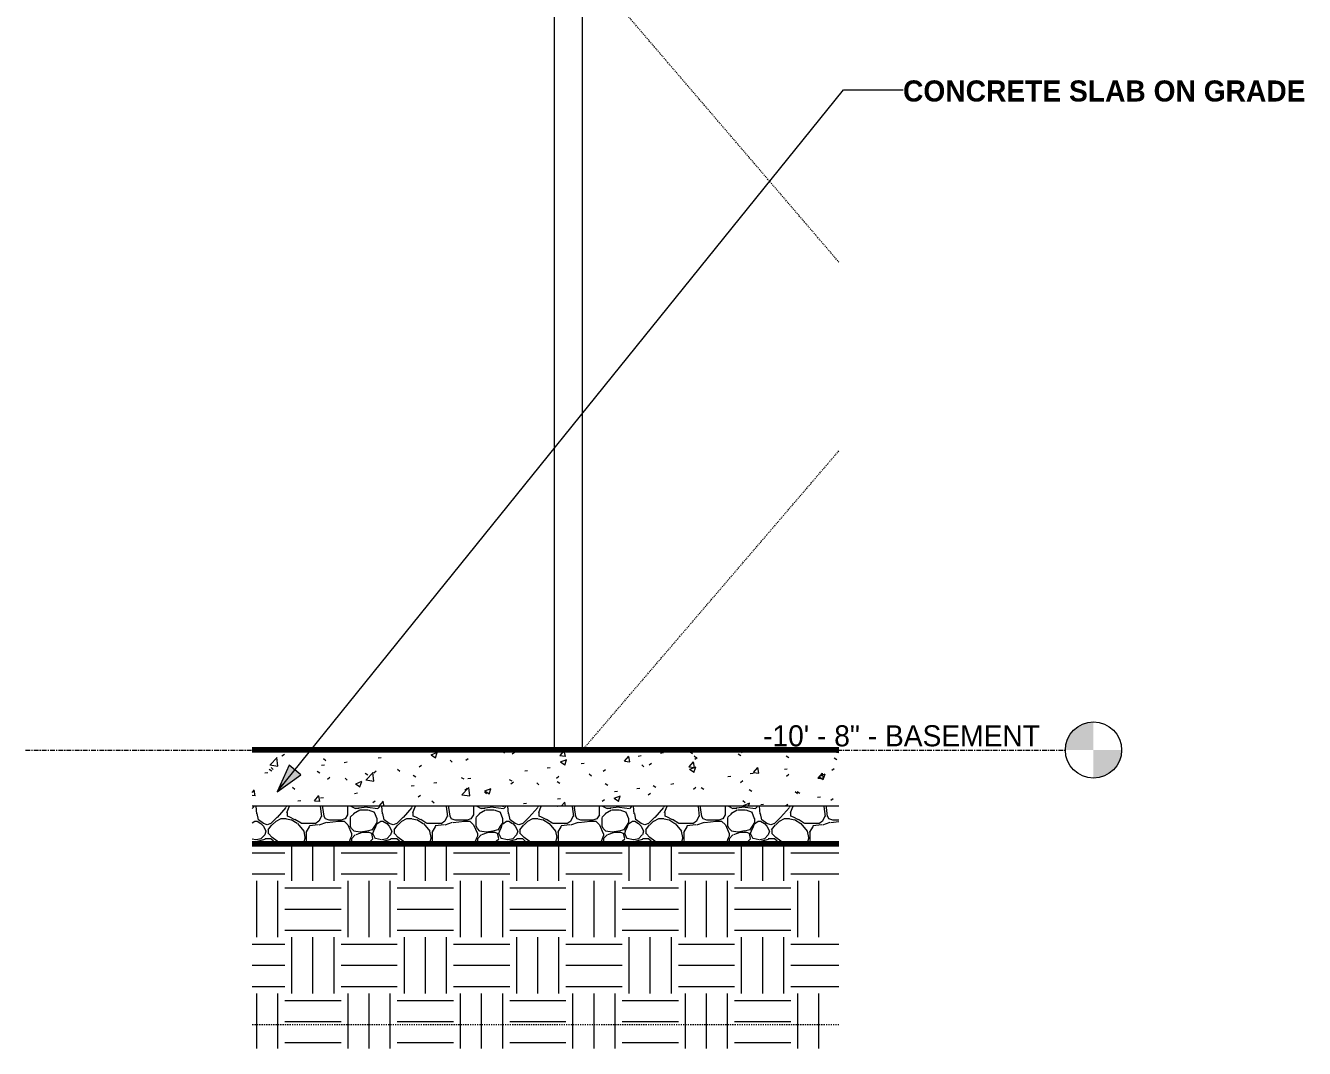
# Model space of a CAD drawing. Header units: inches. Extents: x -3449 to -2631, y -208 to 451.
# Drawn here: x -3293.9 to -3157.4, y -159.8 to -50.7 of the extents above; entities that cross this region are included whole.
import ezdxf

# ---------------------------------------------------------------- set-up
doc = ezdxf.new("R2010")
doc.units = ezdxf.units.IN
doc.header["$MEASUREMENT"] = 0
for name, pattern in [('Aligning Line 1_8_', [0.25, 0.125, -0.125]), ('Dash 1_16_', [0.125, 0.0625, -0.0625]), ('Grid Line 1_2_', [0.875, 0.5, -0.125, 0.125, -0.125])]:
    doc.linetypes.add(name, pattern=pattern)
for name, color, linetype, lineweight in [('0-2', 135, 'Continuous', 9), ('0-3', 250, 'Continuous', 5), ('A-DOOR-1', 7, 'Dash 1_16_', 9), ('A-DOOR-FRAM-1', 7, 'Continuous', 9), ('A-FLOR-4', 192, 'Continuous', 70), ('A-FLOR-LEVL', 51, 'Continuous', 9), ('A-FLOR-LEVL-1', 51, 'Grid Line 1_2_', 9), ('A-FLOR-MCUT', 51, 'Continuous', 18), ('A-FLOR-PATT-1', 8, 'Continuous', 9), ('A-GENM-1', 135, 'Continuous', 9), ('A-WALL-PATT-1', 135, 'Continuous', 9), ('C-TOPO', 7, 'Continuous', 9), ('C-TOPO-1', 7, 'Continuous', 70), ('C-TOPO-2', 135, 'Continuous', 9), ('G-ANNO-SYMB', 111, 'Aligning Line 1_8_', 9), ('G-ANNO-TEXT', 231, 'Continuous', 9)]:
    doc.layers.add(name, color=color, linetype=linetype, lineweight=lineweight)
doc.styles.add('Century Gothic', font='ufonts.com_century-gothic.ttf', dxfattribs={"height": 2.25})
doc.styles.add('Century Gothic_B', font='GOTHICB.TTF', dxfattribs={"height": 2.25})

# ---------------------------------------------------------------- blocks, each defined once
blk = doc.blocks.new('CTR  - Topography_rvt-2-Section 15 - Callout 2')
at = {"layer": 'C-TOPO'}
h = blk.add_hatch(dxfattribs=at)
h.set_pattern_fill('FP_22', color=256, style=0, pattern_type=2)
h.set_pattern_definition([(0, (3261.815, 68.768), (6, 6), [6, -6]), (0, (3261.815, 71.018), (6, 6), [6, -6]), (0, (3261.815, 73.268), (6, 6), [6, -6]), (90, (3262.565, 74.018), (-6, 6), [6, -6]), (90, (3264.815, 74.018), (-6, 6), [6, -6]), (90, (3267.065, 74.018), (-6, 6), [6, -6])])
h.paths.add_polyline_path([(3436.4, -159.85), (3436.4, -138.01), (3373.76, -138.01), (3373.76, -159.85)], flags=0)
at = {"layer": 'C-TOPO-1'}
blk.add_line((3436.4, -138.01), (3373.76, -138.01), dxfattribs=at)
at = {"layer": 'C-TOPO-2'}
blk.add_line((3373.76, -138.01), (3436.4, -138.01), dxfattribs=at)
blk = doc.blocks.new('Parking_Stall_Multiple - STANDARD-1981804-Section 15 - Callout 2')
at = {"layer": 'A-GENM-1'}
blk.add_line((3373.76, -127.75), (3436.4, -127.75), dxfattribs=at)
blk = doc.blocks.new('generic INT BASEMENT STR_ DOOR - generic INT BASEMENT STR_ DOOR-2045543-Section 15 - Callout 2')
at = {"layer": 'A-DOOR-1'}
for p, q in [((3436.4, -75.94), (3409.02, -44)), ((3409.24, -127.75), (3436.4, -96.06))]:
    blk.add_line(p, q, dxfattribs=at)
at = {"layer": 'A-DOOR-FRAM-1'}
for p, q in [((3436.4, -41), (3406.02, -41)), ((3406.02, -41), (3406.02, -127.75)), ((3409.02, -127.75), (3409.02, -44)), ((3409.02, -44), (3436.4, -44))]:
    blk.add_line(p, q, dxfattribs=at)
blk = doc.blocks.new('CTR - 1st Phase - Common Walls_rvt-2-Section 15 - Callout 2')
at = {"layer": 'A-WALL-PATT-1'}
h = blk.add_hatch(dxfattribs=at)
h.set_pattern_fill('FP_23', color=256, style=0, pattern_type=2)
h.set_pattern_definition([(90, (3819.324, -128), (-36.188, 2e-15), [])])
h.paths.add_polyline_path([(3406.02, -127.75), (3406.02, -41), (3436.4, -41), (3436.4, -32), (3373.76, -32), (3373.76, -127.75)], flags=0)
at = {"layer": '0-2'}
for name in ['generic INT BASEMENT STR_ DOOR - generic INT BASEMENT STR_ DOOR-2045543-Section 15 - Callout 2', 'Parking_Stall_Multiple - STANDARD-1981804-Section 15 - Callout 2']:
    blk.add_blockref(name, (0, 0), dxfattribs=at)
blk = doc.blocks.new('Level - Level Head - Circle-50818-Section 15 - Callout 2')
at = {"layer": 'A-FLOR-LEVL'}
h = blk.add_hatch(color=256, dxfattribs=at)
edge = h.paths.add_edge_path(flags=0)
edge.add_line((3463.57, 0), (3460.57, 0))
edge.add_arc((3463.57, 0), 3, 90, 180, ccw=False)
edge.add_line((3463.57, 3), (3463.57, 0))
h = blk.add_hatch(color=256, dxfattribs=at)
edge = h.paths.add_edge_path(flags=0)
edge.add_line((3463.57, -3), (3463.57, 0))
edge.add_line((3463.57, 0), (3466.57, 0))
edge.add_arc((3463.57, 0), 3, 270, 360, ccw=False)
blk.add_circle((3463.57, 0), 3, dxfattribs=at)

msp = doc.modelspace()

# ---------------------------------------------------------------- hatches: boundary and pattern name
at = {"layer": 'A-FLOR-PATT-1'}
h = msp.add_hatch(dxfattribs=at)
h.set_pattern_fill('FP_27', color=256, style=0, pattern_type=2)
h.set_pattern_definition([(50, (-3381.621, 68.768), (6.886, -0.6021), [0.72, -7.92]), (355, (-3381.621, 68.768), (-1.33176, 7.22055), [0.576, -6.336]), (100.451, (-3381.047, 68.718), (5.55363, 6.61819), [0.612, -6.731]), (46.184, (-3381.621, 70.688), (10.24564, -1.58893), [1.08, -11.88]), (96.636, (-3380.767, 70.555), (8.97244, 9.3515), [0.918, -10.096]), (351.184, (-3381.621, 70.688), (8.9732, 9.35123), [0.864, -9.504]), (21, (-3380.661, 70.208), (5.73073, -3.865), [0.72, -7.92]), (326, (-3380.661, 70.208), (2.33581, 6.96088), [0.576, -6.336]), (71.451, (-3380.184, 69.886), (8.06588, 3.09595), [0.612, -6.731]), (37.5, (-3381.621, 68.768), (0.116866, 3.195478), [0.317, -5.942, 0.317, -6.115, -6.36]), (37.5, (-3381.621, 68.768), (0.116866, 3.195478), [-12.691, 0.317, -6.043]), (7.5, (-3381.621, 68.768), (2.52543, 3.786025), [0.317, -3.35, 0.317, -5.798, -2.424]), (7.5, (-3381.621, 68.768), (2.52543, 3.786025), [-9.782, 0.317, -2.107]), (327.5, (-3383.762, 68.768), (5.124369, -0.216176), [0.317, -2.083, 0.317, -7.171, -9.936]), (327.5, (-3383.762, 68.768), (5.124369, -0.216176), [-9.888, 0.317, -9.619]), (317.5, (-3384.722, 68.768), (5.598326, 0.96141), [0.317, -2.803, 0.317, -4.656, -7.056]), (317.5, (-3384.722, 68.768), (5.598326, 0.96141), [-8.093, 0.317, -6.739])])
h.paths.add_polyline_path([(-3207.04, -134), (-3207.04, -128), (-3269.67, -128), (-3269.67, -134)], flags=0)
h = msp.add_hatch(dxfattribs=at)
h.set_pattern_fill('FP_28', color=256, style=0, pattern_type=2)
h.set_pattern_definition([(212.005, (-3382.4271, 70.783), (-40.310627, -26.873009), [1.268, -125.493]), (213.69, (-3381.621, 71.321), (-13.43624, -13.436764), [0.969, -47.478]), (198.435, (-3381.218, 71.455), (-26.873024, -13.43654), [0.425, -42.065]), (180, (-3380.681, 71.455), (-2e-15, -13.437), [0.537, -12.899]), (161.565, (-3380.278, 71.321), (-13.43652, 1e-05), [0.425, -42.065]), (333.435, (-3380.143, 80.995), (13.43653, 1e-05), [0.601, -29.444]), (296.565, (-3380.278, 81.264), (13.43652, -13.43654), [0.3, -29.745]), (270, (-3380.278, 81.936), (13.437, 8e-16), [0.672, -12.765]), (186.34, (-3380.1431, 73.202), (-107.492657, -13.436396), [1.217, -120.457]), (296.565, (-3377.187, 81.533), (13.43652, -13.43654), [0.3, -29.745]), (303.69, (-3377.456, 81.936), (13.436764, -13.43624), [0.484, -47.962]), (229.399, (-3375.3061, 76.024), (-67.18284, -80.6196216), [1.239, -122.641]), (243.435, (-3374.903, 76.83), (1e-05, -13.43653), [0.901, -29.144]), (213.69, (-3370.2, 75.352), (-13.43624, -13.436764), [0.484, -47.962]), (33.69, (-3374.231, 71.59), (13.43624, 13.436764), [0.484, -47.962]), (0, (-3374.5, 71.59), (0, 13.437), [0.269, -13.168]), (333.435, (-3374.769, 71.724), (13.43653, 1e-05), [0.3, -29.745]), (284.036, (-3374.903, 72.261), (13.436545, -40.30972), [0.554, -54.847]), (270, (-3374.903, 72.53), (13.437, 8e-16), [0.269, -13.168]), (243.435, (-3374.903, 72.799), (1e-05, -13.43653), [0.3, -29.745]), (135, (-3374.903, 72.933), (-13.43644, 9e-16), [0.19, -18.812]), (90, (-3374.903, 72.799), (-13.437, 8e-16), [0.134, -13.302]), (18.435, (-3370.066, 78.98), (26.873024, 13.43654), [0.85, -41.641]), (6.34, (-3369.2601, 79.248), (107.492657, 13.436396), [1.217, -120.457]), (180, (-3369.797, 76.024), (-2e-15, -13.437), [0.806, -12.63]), (197.354, (-3367.6471, 76.696), (-40.3099621, -13.4370921), [2.252, -222.987]), (198.435, (-3367.244, 76.83), (-26.873024, -13.43654), [0.425, -42.065]), (213.69, (-3366.841, 77.099), (-13.43624, -13.436764), [0.484, -47.962]), (251.565, (-3366.707, 77.502), (-1e-05, -13.43652), [0.425, -42.065]), (243.435, (-3366.572, 77.77), (1e-05, -13.43653), [0.3, -29.745]), (270, (-3366.572, 78.039), (13.437, 8e-16), [0.269, -13.168]), (293.199, (-3366.9751, 78.98), (13.436385, -26.872947), [1.023, -101.307]), (315, (-3367.378, 79.383), (13.43644, 0), [0.57, -18.432]), (0, (-3368.05, 79.383), (0, 13.437), [0.672, -12.765]), (341.565, (-3371.006, 76.158), (13.43652, -1e-05), [0.425, -42.065]), (303.69, (-3371.275, 76.561), (13.436764, -13.43624), [0.484, -47.962]), (279.462, (-3371.409, 77.367), (13.43628, -67.183201), [0.817, -80.915]), (270, (-3371.409, 78.174), (13.437, 8e-16), [0.806, -12.63]), (239.036, (-3371.006, 78.845), (-13.4372, -26.873257), [0.783, -77.565]), (188.13, (-3370.0661, 78.98), (-80.620097, -13.436299), [0.95, -94.061]), (116.565, (-3380.009, 78.577), (-13.43652, 13.43654), [0.3, -29.745]), (135, (-3379.74, 78.308), (-13.43644, 9e-16), [0.38, -18.622]), (168.69, (-3379.068, 78.174), (-13.436897, 0.000212), [0.685, -67.829]), (191.31, (-3378.396, 78.308), (-53.746592, -13.436568), [0.685, -67.829]), (194.036, (-3377.859, 78.442), (-40.30972, -13.436545), [0.554, -54.847]), (236.31, (-3377.59, 78.845), (-13.436194, -26.8733), [0.484, -47.962]), (236.31, (-3377.322, 79.248), (-13.436194, -26.8733), [0.484, -47.962]), (270, (-3377.322, 79.652), (13.437, 8e-16), [0.403, -13.034]), (291.801, (-3377.59, 80.323), (13.436166, -26.872997), [0.724, -71.635]), (116.565, (-3377.456, 77.502), (-13.43652, 13.43654), [0.601, -29.444]), (168.69, (-3376.784, 77.367), (-13.436897, 0.000212), [0.685, -67.829]), (194.036, (-3376.247, 77.502), (-40.30972, -13.436545), [0.554, -54.847]), (225, (-3375.844, 77.905), (9e-16, -13.43644), [0.57, -18.432]), (251.565, (-3375.709, 78.308), (-1e-05, -13.43652), [0.425, -42.065]), (296.565, (-3375.978, 78.845), (13.43652, -13.43654), [0.601, -29.444]), (315, (-3376.247, 79.114), (13.43644, 0), [0.38, -18.622]), (326.31, (-3376.65, 79.383), (26.8733, -13.436194), [0.484, -47.962]), (0, (-3376.918, 79.383), (0, 13.437), [0.269, -13.168]), (33.69, (-3377.322, 79.114), (13.43624, 13.436764), [0.484, -47.962]), (71.565, (-3377.456, 78.711), (1e-05, 13.43652), [0.425, -42.065]), (63.435, (-3377.59, 78.442), (-1e-05, 13.43653), [0.3, -29.745]), (71.565, (-3377.725, 78.039), (1e-05, 13.43652), [0.425, -42.065]), (104.036, (-3377.725, 77.502), (-13.436545, 40.30972), [0.554, -54.847]), (45, (-3377.993, 77.233), (0, 13.43644), [0.38, -18.622]), (18.435, (-3378.396, 77.099), (26.873024, 13.43654), [0.425, -42.065]), (0, (-3379.068, 77.099), (0, 13.437), [0.672, -12.765]), (14.036, (-3379.606, 76.964), (40.30972, 13.436545), [0.554, -54.847]), (341.565, (-3380.009, 77.099), (13.43652, -1e-05), [0.425, -42.065]), (270, (-3380.009, 77.502), (13.437, 8e-16), [0.403, -13.034]), (225, (-3379.606, 77.905), (9e-16, -13.43644), [0.57, -18.432]), (198.435, (-3378.8, 78.174), (-26.873024, -13.43654), [0.85, -41.641]), (180, (-3378.128, 78.174), (-2e-15, -13.437), [0.672, -12.765]), (153.435, (-3377.859, 78.039), (-13.43653, -1e-05), [0.3, -29.745]), (206.565, (-3372.753, 75.889), (-13.43654, -13.43652), [0.3, -29.745]), (146.31, (-3372.35, 75.621), (-26.8733, 13.436194), [0.484, -47.962]), (119.745, (-3371.8131, 74.68), (-40.31056, 67.183206), [1.083, -107.246]), (95.711, (-3371.6781, 73.336), (-13.4375424, 120.930058), [1.35, -133.686]), (90, (-3371.678, 73.202), (-13.437, 8e-16), [0.134, -13.302]), (63.435, (-3371.813, 72.933), (-1e-05, 13.43653), [0.3, -29.745]), (26.565, (-3372.081, 72.799), (13.43654, 13.43652), [0.3, -29.745]), (0, (-3372.484, 72.799), (0, 13.437), [0.403, -13.034]), (0, (-3372.619, 72.799), (0, 13.437), [0.134, -13.302]), (0, (-3372.887, 72.799), (0, 13.437), [0.269, -13.168]), (326.31, (-3373.291, 73.068), (26.8733, -13.436194), [0.484, -47.962]), (333.435, (-3373.559, 73.202), (13.43653, 1e-05), [0.3, -29.745]), (284.036, (-3373.694, 73.739), (13.436545, -40.30972), [0.554, -54.847]), (270, (-3373.694, 74.008), (13.437, 8e-16), [0.269, -13.168]), (270, (-3373.694, 74.411), (13.437, 8e-16), [0.403, -13.034]), (258.69, (-3373.559, 75.083), (-0.000212, -13.436897), [0.685, -67.829]), (231.34, (-3373.022, 75.755), (-40.31019, -53.745816), [0.86, -85.176]), (270, (-3370.2, 75.486), (13.437, 8e-16), [0.134, -13.302]), (270, (-3370.2, 75.621), (13.437, 8e-16), [0.134, -13.302]), (326.31, (-3370.603, 75.889), (26.8733, -13.436194), [0.484, -47.962]), (333.435, (-3371.409, 76.292), (13.43653, 1e-05), [0.901, -29.144]), (0, (-3372.081, 76.292), (0, 13.437), [0.672, -12.765]), (63.435, (-3372.216, 76.024), (-1e-05, 13.43653), [0.3, -29.745]), (90, (-3372.216, 75.486), (-13.437, 8e-16), [0.537, -12.899]), (135, (-3371.813, 75.083), (-13.43644, 9e-16), [0.57, -18.432]), (161.565, (-3371.409, 74.949), (-13.43652, 1e-05), [0.425, -42.065]), (180, (-3371.006, 74.949), (-2e-15, -13.437), [0.403, -13.034]), (198.435, (-3370.603, 75.083), (-26.873024, -13.43654), [0.425, -42.065]), (351.87, (-3375.8441, 82.339), (13.437009, -0.000259), [1.9, -93.111]), (14.036, (-3376.381, 82.205), (40.30972, 13.436545), [0.554, -54.847]), (53.13, (-3376.784, 81.667), (26.873672, 40.309752), [0.672, -66.511]), (95.194, (-3376.6501, 80.189), (-13.4351326, 134.3664647), [1.484, -146.928]), (101.31, (-3376.515, 79.517), (-13.436568, 53.746592), [0.685, -67.829]), (143.13, (-3375.978, 79.114), (-40.309752, 26.873672), [0.672, -66.511]), (161.565, (-3375.575, 78.98), (-13.43652, 1e-05), [0.425, -42.065]), (198.435, (-3375.172, 79.114), (-26.873024, -13.43654), [0.425, -42.065]), (225, (-3374.5, 79.786), (9e-16, -13.43644), [0.95, -18.052]), (228.814, (-3373.5591, 80.861), (-80.619807, -94.0561774), [1.428, -141.405]), (251.565, (-3373.425, 81.264), (-1e-05, -13.43652), [0.425, -42.065]), (270, (-3373.425, 81.398), (13.437, 8e-16), [0.134, -13.302]), (288.435, (-3373.559, 81.801), (13.43654, -26.873024), [0.425, -42.065]), (326.31, (-3373.962, 82.07), (26.8733, -13.436194), [0.484, -47.962]), (90, (-3380.143, 78.845), (-13.437, 8e-16), [0.941, -12.496]), (338.199, (-3378.262, 80.592), (40.309912, -13.43644), [0.724, -71.635]), (0, (-3379.068, 80.592), (0, 13.437), [0.806, -12.63]), (30.964, (-3379.74, 80.189), (40.310285, 26.873314), [0.783, -77.565]), (45, (-3380.143, 79.786), (0, 13.43644), [0.57, -18.432]), (90, (-3382.293, 74.546), (-13.437, 8e-16), [0.941, -12.496]), (116.565, (-3381.89, 73.739), (-13.43652, 13.43654), [0.901, -29.144]), (153.435, (-3381.084, 73.336), (-13.43653, -1e-05), [0.901, -29.144]), (180, (-3380.412, 73.336), (-2e-15, -13.437), [0.672, -12.765]), (218.66, (-3379.74, 73.874), (-13.436833, -13.436298), [0.86, -85.176]), (231.34, (-3379.203, 74.546), (-40.31019, -53.745816), [0.86, -85.176]), (213.69, (-3378.396, 75.083), (-13.43624, -13.436764), [0.969, -47.478]), (239.036, (-3377.993, 75.755), (-13.4372, -26.873257), [0.783, -77.565]), (270, (-3377.993, 76.024), (13.437, 8e-16), [0.269, -13.168]), (270, (-3377.993, 76.427), (13.437, 8e-16), [0.403, -13.034]), (315, (-3378.396, 76.83), (13.43644, 0), [0.57, -18.432]), (350.538, (-3379.203, 76.964), (13.436822, 7.6e-05), [0.817, -80.915]), (14.036, (-3380.278, 76.696), (40.30972, 13.436545), [1.108, -54.293]), (18.435, (-3381.487, 76.292), (26.873024, 13.43654), [1.275, -41.216]), (45, (-3381.89, 75.889), (0, 13.43644), [0.57, -18.432]), (45, (-3382.293, 75.486), (0, 13.43644), [0.57, -18.432]), (108.435, (-3379.337, 72.53), (-13.43654, 26.873024), [0.85, -41.641]), (126.87, (-3378.934, 71.993), (-13.436224, 13.436576), [0.672, -66.511]), (146.31, (-3378.531, 71.724), (-26.8733, 13.436194), [0.484, -47.962]), (161.565, (-3378.128, 71.59), (-13.43652, 1e-05), [0.425, -42.065]), (135, (-3377.725, 71.186), (-13.43644, 9e-16), [0.57, -18.432]), (161.565, (-3377.322, 71.052), (-13.43652, 1e-05), [0.425, -42.065]), (180, (-3376.918, 71.052), (-2e-15, -13.437), [0.403, -13.034]), (206.565, (-3376.65, 71.186), (-13.43654, -13.43652), [0.3, -29.745]), (206.565, (-3376.112, 71.455), (-13.43654, -13.43652), [0.601, -29.444]), (189.462, (-3375.306, 71.59), (-67.183201, -13.43628), [0.817, -80.915]), (243.435, (-3375.037, 72.127), (1e-05, -13.43653), [0.601, -29.444]), (270, (-3375.037, 72.261), (13.437, 8e-16), [0.134, -13.302]), (270, (-3375.037, 72.53), (13.437, 8e-16), [0.269, -13.168]), (326.31, (-3375.44, 73.336), (26.8733, -13.436194), [0.484, -47.962]), (327.995, (-3376.5151, 74.008), (67.182935, -40.309468), [1.268, -125.493]), (329.036, (-3377.187, 74.411), (26.873257, -13.4372), [0.783, -77.565]), (341.565, (-3377.993, 74.68), (13.43652, -1e-05), [0.85, -41.641]), (0, (-3378.531, 74.68), (0, 13.437), [0.537, -12.899]), (33.69, (-3378.934, 74.411), (13.43624, 13.436764), [0.484, -47.962]), (53.13, (-3379.337, 73.874), (26.873672, 40.309752), [0.672, -66.511]), (63.435, (-3379.606, 73.336), (-1e-05, 13.43653), [0.601, -29.444]), (225, (-3373.425, 72.261), (9e-16, -13.43644), [0.57, -18.432]), (236.31, (-3373.156, 72.665), (-13.436194, -26.8733), [0.484, -47.962]), (270, (-3373.156, 72.799), (13.437, 8e-16), [0.134, -13.302]), (315, (-3373.425, 73.068), (13.43644, 0), [0.38, -18.622]), (333.435, (-3373.962, 73.336), (13.43653, 1e-05), [0.601, -29.444]), (18.435, (-3374.769, 73.068), (26.873024, 13.43654), [0.85, -41.641]), (75.964, (-3374.903, 72.53), (-0.0003, 13.43623), [0.554, -54.847]), (71.565, (-3380.949, 69.977), (1e-05, 13.43652), [0.425, -42.065]), (135, (-3380.681, 69.708), (-13.43644, 9e-16), [0.38, -18.622]), (146.31, (-3380.278, 69.44), (-26.8733, 13.436194), [0.484, -47.962]), (153.435, (-3379.74, 69.171), (-13.43653, -1e-05), [0.601, -29.444]), (180, (-3379.606, 69.171), (-2e-15, -13.437), [0.134, -13.302]), (161.565, (-3379.203, 69.037), (-13.43652, 1e-05), [0.425, -42.065]), (180, (-3378.665, 69.037), (-2e-15, -13.437), [0.537, -12.899]), (198.435, (-3378.262, 69.171), (-26.873024, -13.43654), [0.425, -42.065]), (210.964, (-3377.59, 69.574), (-40.310285, -26.873314), [0.783, -77.565]), (206.565, (-3377.322, 69.708), (-13.43654, -13.43652), [0.3, -29.745]), (251.565, (-3377.187, 70.112), (-1e-05, -13.43652), [0.425, -42.065]), (303.69, (-3377.456, 70.515), (13.436764, -13.43624), [0.484, -47.962]), (306.87, (-3377.859, 71.052), (13.436224, -13.436576), [0.672, -66.511]), (323.13, (-3378.396, 71.455), (40.309752, -26.873672), [0.672, -66.511]), (345.964, (-3378.934, 71.59), (13.43623, 0.0003), [0.554, -54.847]), (18.435, (-3379.337, 71.455), (26.873024, 13.43654), [0.425, -42.065]), (30.964, (-3380.009, 71.052), (40.310285, 26.873314), [0.783, -77.565]), (39.806, (-3380.8151, 70.38), (13.436602, 13.436291), [1.049, -103.894]), (135, (-3376.784, 69.171), (-13.43644, 9e-16), [0.19, -18.812]), (153.435, (-3376.515, 69.037), (-13.43653, -1e-05), [0.3, -29.745]), (191.31, (-3375.844, 69.171), (-53.746592, -13.436568), [0.685, -67.829]), (165.964, (-3375.306, 69.037), (-13.43623, -0.0003), [0.554, -54.847]), (175.236, (-3373.6941, 68.902), (-13.4364265, -8.2e-05), [1.618, -160.181]), (206.565, (-3373.425, 69.037), (-13.43654, -13.43652), [0.3, -29.745]), (225, (-3373.156, 69.305), (9e-16, -13.43644), [0.38, -18.622]), (270, (-3373.156, 69.977), (13.437, 8e-16), [0.672, -12.765]), (270, (-3373.156, 70.38), (13.437, 8e-16), [0.403, -13.034]), (308.66, (-3373.694, 71.052), (13.436298, -13.436833), [0.86, -85.176]), (338.199, (-3374.365, 71.321), (40.309912, -13.43644), [0.724, -71.635]), (348.69, (-3375.037, 71.455), (13.436897, -0.000212), [0.685, -67.829]), (18.435, (-3376.247, 71.052), (26.873024, 13.43654), [1.275, -41.216]), (36.87, (-3376.784, 70.649), (13.436576, 13.436224), [0.672, -66.511]), (68.199, (-3377.053, 69.977), (13.43644, 40.309912), [0.724, -71.635]), (101.31, (-3376.918, 69.305), (-13.436568, 53.746592), [0.685, -67.829]), (348.69, (-3378.128, 82.07), (13.436897, -0.000212), [0.685, -67.829]), (354.806, (-3379.6061, 82.205), (13.4361385, -0.000352), [1.484, -146.928]), (0, (-3380.009, 82.205), (0, 13.437), [0.403, -13.034]), (45, (-3380.278, 81.936), (0, 13.43644), [0.38, -18.622]), (180, (-3379.203, 80.727), (-2e-15, -13.437), [0.403, -13.034]), (188.13, (-3378.2621, 80.861), (-80.620097, -13.436299), [0.95, -94.061]), (172.875, (-3377.1871, 80.727), (-13.436807, -0.000376), [1.083, -107.246]), (225, (-3377.053, 80.861), (9e-16, -13.43644), [0.19, -18.812]), (270, (-3377.053, 81.264), (13.437, 8e-16), [0.403, -13.034]), (161.565, (-3372.753, 81.667), (-13.43652, 1e-05), [0.425, -42.065]), (180, (-3372.216, 81.667), (-2e-15, -13.437), [0.537, -12.899]), (198.435, (-3371.813, 81.801), (-26.873024, -13.43654), [0.425, -42.065]), (170.538, (-3371.006, 81.667), (-13.436822, -7.6e-05), [0.817, -80.915]), (213.69, (-3370.603, 81.936), (-13.43624, -13.436764), [0.484, -47.962]), (270, (-3370.603, 82.07), (13.437, 8e-16), [0.134, -13.302]), (296.565, (-3370.738, 82.339), (13.43652, -13.43654), [0.3, -29.745]), (341.565, (-3371.544, 82.608), (13.43652, -1e-05), [0.85, -41.641]), (341.565, (-3372.35, 82.876), (13.43652, -1e-05), [0.85, -41.641]), (14.036, (-3372.887, 82.742), (40.30972, 13.436545), [0.554, -54.847]), (45, (-3373.291, 82.339), (0, 13.43644), [0.57, -18.432]), (104.036, (-3373.156, 81.801), (-13.436545, 40.30972), [0.554, -54.847]), (0, (-3383.637, 70.112), (0, 13.437), [0.134, -13.302]), (315, (-3383.905, 70.38), (13.43644, 0), [0.38, -18.622]), (274.764, (-3384.0401, 71.993), (13.437683, -147.8026), [1.618, -160.181]), (255.964, (-3383.905, 72.53), (0.0003, -13.43623), [0.554, -54.847]), (225, (-3383.637, 72.799), (9e-16, -13.43644), [0.38, -18.622]), (198.435, (-3382.427, 73.202), (-26.873024, -13.43654), [1.275, -41.216]), (180, (-3382.293, 73.202), (-2e-15, -13.437), [0.134, -13.302]), (171.87, (-3381.3531, 73.068), (-13.437009, 0.000259), [0.95, -94.061]), (146.31, (-3379.74, 72.933), (-26.8733, 13.436194), [0.484, -47.962]), (108.435, (-3379.471, 72.127), (-13.43654, 26.873024), [0.85, -41.641]), (90, (-3379.471, 71.993), (-13.437, 8e-16), [0.134, -13.302]), (71.565, (-3379.606, 71.59), (1e-05, 13.43652), [0.425, -42.065]), (26.565, (-3379.875, 71.455), (13.43654, 13.43652), [0.3, -29.745]), (18.435, (-3380.278, 71.321), (26.873024, 13.43654), [0.425, -42.065]), (126.87, (-3373.022, 70.38), (-13.436224, 13.436576), [0.672, -66.511]), (123.69, (-3372.753, 69.977), (-13.436764, 13.43624), [0.484, -47.962]), (149.036, (-3372.081, 69.574), (-26.873257, 13.4372), [0.783, -77.565]), (168.69, (-3371.409, 69.44), (-13.436897, 0.000212), [0.685, -67.829]), (213.69, (-3371.006, 69.708), (-13.43624, -13.436764), [0.484, -47.962]), (251.565, (-3370.872, 70.112), (-1e-05, -13.43652), [0.425, -42.065]), (270, (-3370.872, 70.246), (13.437, 8e-16), [0.134, -13.302]), (279.462, (-3371.006, 71.052), (13.43628, -67.183201), [0.817, -80.915]), (243.435, (-3370.872, 71.321), (1e-05, -13.43653), [0.3, -29.745]), (270, (-3370.872, 71.455), (13.437, 8e-16), [0.134, -13.302]), (296.565, (-3371.275, 72.261), (13.43652, -13.43654), [0.901, -29.144]), (329.036, (-3371.947, 72.665), (26.873257, -13.4372), [0.783, -77.565]), (8.13, (-3372.8871, 72.53), (80.620097, 13.436299), [0.95, -94.061]), (45, (-3373.425, 71.993), (0, 13.43644), [0.76, -18.242]), (45, (-3373.694, 71.724), (0, 13.43644), [0.38, -18.622]), (90, (-3373.694, 71.321), (-13.437, 8e-16), [0.403, -13.034]), (123.69, (-3373.425, 70.918), (-13.436764, 13.43624), [0.484, -47.962]), (101.31, (-3371.409, 73.336), (-13.436568, 53.746592), [0.685, -67.829]), (108.435, (-3371.275, 72.933), (-13.43654, 26.873024), [0.425, -42.065]), (135, (-3371.141, 72.799), (-13.43644, 9e-16), [0.19, -18.812]), (180, (-3370.738, 72.799), (-2e-15, -13.437), [0.403, -13.034]), (213.69, (-3370.334, 73.068), (-13.43624, -13.436764), [0.484, -47.962]), (187.125, (-3369.2601, 73.202), (-94.056659, -13.437028), [1.083, -107.246]), (236.31, (-3368.991, 73.605), (-13.436194, -26.8733), [0.484, -47.962]), (270, (-3368.991, 73.739), (13.437, 8e-16), [0.134, -13.302]), (288.435, (-3369.125, 74.143), (13.43654, -26.873024), [0.425, -42.065]), (285.945, (-3369.3941, 75.083), (13.436607, -40.309649), [0.978, -96.842]), (315, (-3369.663, 75.352), (13.43644, 0), [0.38, -18.622]), (18.435, (-3370.066, 75.217), (26.873024, 13.43654), [0.425, -42.065]), (29.745, (-3371.0061, 74.68), (67.183206, 40.31056), [1.083, -107.246]), (18.435, (-3371.409, 74.546), (26.873024, 13.43654), [0.425, -42.065]), (75.964, (-3371.544, 74.008), (-0.0003, 13.43623), [0.554, -54.847]), (180, (-3375.44, 77.502), (-2e-15, -13.437), [0.403, -13.034]), (180, (-3375.172, 77.502), (-2e-15, -13.437), [0.269, -13.168]), (135, (-3374.903, 77.233), (-13.43644, 9e-16), [0.38, -18.622]), (90, (-3374.903, 76.83), (-13.437, 8e-16), [0.403, -13.034]), (26.565, (-3376.918, 74.68), (13.43654, 13.43652), [0.901, -29.144]), (341.565, (-3377.322, 74.814), (13.43652, -1e-05), [0.425, -42.065]), (300.964, (-3377.725, 75.486), (26.873314, -40.310285), [0.783, -77.565]), (71.565, (-3375.172, 75.889), (1e-05, 13.43652), [0.425, -42.065]), (90, (-3375.172, 75.217), (-13.437, 8e-16), [0.672, -12.765]), (123.69, (-3374.903, 74.814), (-13.436764, 13.43624), [0.484, -47.962]), (153.435, (-3374.365, 74.546), (-13.43653, -1e-05), [0.601, -29.444]), (198.435, (-3373.962, 74.68), (-26.873024, -13.43654), [0.425, -42.065]), (243.435, (-3373.828, 74.949), (1e-05, -13.43653), [0.3, -29.745]), (255.964, (-3373.694, 75.486), (0.0003, -13.43623), [0.554, -54.847]), (251.565, (-3373.559, 75.889), (-1e-05, -13.43652), [0.425, -42.065]), (291.801, (-3373.828, 76.561), (13.436166, -26.872997), [0.724, -71.635]), (323.13, (-3374.365, 76.964), (40.309752, -26.873672), [0.672, -66.511]), (18.435, (-3374.769, 76.83), (26.873024, 13.43654), [0.425, -42.065]), (63.435, (-3375.037, 76.292), (-1e-05, 13.43653), [0.601, -29.444]), (135, (-3376.112, 73.874), (-13.43644, 9e-16), [0.57, -18.432]), (149.036, (-3375.44, 73.471), (-26.873257, 13.4372), [0.783, -77.565]), (146.31, (-3375.037, 73.202), (-26.8733, 13.436194), [0.484, -47.962]), (180, (-3374.769, 73.202), (-2e-15, -13.437), [0.269, -13.168]), (210.964, (-3374.097, 73.605), (-40.310285, -26.873314), [0.783, -77.565]), (243.435, (-3373.962, 73.874), (1e-05, -13.43653), [0.3, -29.745]), (303.69, (-3374.231, 74.277), (13.436764, -13.43624), [0.484, -47.962]), (321.34, (-3374.903, 74.814), (53.745816, -40.31019), [0.86, -85.176]), (345.964, (-3375.44, 74.949), (13.43623, 0.0003), [0.554, -54.847]), (11.31, (-3376.112, 74.814), (53.746592, 13.436568), [0.685, -67.829]), (26.565, (-3376.381, 74.68), (13.43654, 13.43652), [0.3, -29.745]), (71.565, (-3376.515, 74.277), (1e-05, 13.43652), [0.425, -42.065]), (15.945, (-3376.7841, 77.233), (40.309649, 13.436607), [0.978, -96.842]), (29.745, (-3377.7251, 76.696), (67.183206, 40.31056), [1.083, -107.246]), (63.435, (-3377.859, 76.427), (-1e-05, 13.43653), [0.3, -29.745]), (90, (-3377.859, 76.024), (-13.437, 8e-16), [0.403, -13.034]), (104.036, (-3377.725, 75.486), (-13.436545, 40.30972), [0.554, -54.847]), (120.964, (-3377.322, 74.814), (-26.873314, 40.310285), [0.783, -77.565]), (153.435, (-3369.797, 81.936), (-13.43653, -1e-05), [0.3, -29.745]), (180, (-3369.528, 81.936), (-2e-15, -13.437), [0.269, -13.168]), (209.745, (-3368.5881, 82.473), (-67.183206, -40.31056), [1.083, -107.246]), (225, (-3368.05, 83.011), (9e-16, -13.43644), [0.76, -18.242]), (239.036, (-3367.647, 83.683), (-13.4372, -26.873257), [0.783, -77.565]), (239.036, (-3367.244, 84.354), (-13.4372, -26.873257), [0.783, -77.565]), (270, (-3367.244, 84.489), (13.437, 8e-16), [0.134, -13.302]), (333.435, (-3367.513, 84.623), (13.43653, 1e-05), [0.3, -29.745]), (0, (-3367.916, 84.623), (0, 13.437), [0.403, -13.034]), (45, (-3368.319, 84.22), (0, 13.43644), [0.57, -18.432]), (26.565, (-3369.931, 83.414), (13.43654, 13.43652), [1.803, -28.243]), (30.964, (-3370.603, 83.011), (40.310285, 26.873314), [0.783, -77.565]), (90, (-3370.603, 82.742), (-13.437, 8e-16), [0.269, -13.168]), (128.66, (-3370.066, 82.07), (-13.436298, 13.436833), [0.86, -85.176]), (255.964, (-3371.544, 77.636), (0.0003, -13.43623), [0.554, -54.847]), (281.31, (-3371.678, 78.308), (13.436568, -53.746592), [0.685, -67.829]), (309.806, (-3372.3501, 79.114), (13.436291, -13.436602), [1.049, -103.894]), (329.036, (-3373.022, 79.517), (26.873257, -13.4372), [0.783, -77.565]), (345.964, (-3373.559, 79.652), (13.43623, 0.0003), [0.554, -54.847]), (0, (-3374.097, 79.652), (0, 13.437), [0.537, -12.899]), (26.565, (-3374.634, 79.383), (13.43654, 13.43652), [0.601, -29.444]), (45, (-3375.037, 78.98), (0, 13.43644), [0.57, -18.432]), (53.13, (-3375.44, 78.442), (26.873672, 40.309752), [0.672, -66.511]), (90, (-3375.44, 78.039), (-13.437, 8e-16), [0.403, -13.034]), (135, (-3375.037, 77.636), (-13.43644, 9e-16), [0.57, -18.432]), (144.462, (-3374.0971, 76.964), (-40.309531, 26.87331), [1.156, -114.43]), (135, (-3373.425, 76.292), (-13.43644, 9e-16), [0.95, -18.052]), (153.435, (-3372.887, 76.024), (-13.43653, -1e-05), [0.601, -29.444]), (206.565, (-3372.35, 76.292), (-13.43654, -13.43652), [0.601, -29.444]), (230.194, (-3371.6781, 77.099), (-53.747184, -67.182341), [1.049, -103.894]), (66.801, (-3373.4251, 80.323), (26.874049, 67.182876), [1.023, -101.307]), (90, (-3373.425, 79.92), (-13.437, 8e-16), [0.403, -13.034]), (153.435, (-3373.156, 79.786), (-13.43653, -1e-05), [0.3, -29.745]), (153.435, (-3372.619, 79.517), (-13.43653, -1e-05), [0.601, -29.444]), (149.036, (-3371.947, 79.114), (-26.873257, 13.4372), [0.783, -77.565]), (180, (-3371.275, 79.114), (-2e-15, -13.437), [0.672, -12.765]), (180, (-3370.469, 79.114), (-2e-15, -13.437), [0.806, -12.63]), (213.69, (-3370.066, 79.383), (-13.43624, -13.436764), [0.484, -47.962]), (243.435, (-3369.797, 79.92), (1e-05, -13.43653), [0.601, -29.444]), (277.125, (-3369.9311, 80.995), (13.437028, -94.056659), [1.083, -107.246]), (315, (-3370.2, 81.264), (13.43644, 0), [0.38, -18.622]), (341.565, (-3370.603, 81.398), (13.43652, -1e-05), [0.425, -42.065]), (352.875, (-3371.6781, 81.533), (13.436807, 0.000376), [1.083, -107.246]), (0, (-3372.35, 81.533), (0, 13.437), [0.672, -12.765]), (21.801, (-3373.022, 81.264), (26.872997, 13.436166), [0.724, -71.635]), (90, (-3366.975, 80.592), (-13.437, 8e-16), [0.537, -12.899]), (90, (-3366.975, 80.055), (-13.437, 8e-16), [0.537, -12.899]), (56.31, (-3367.244, 79.652), (13.436194, 26.8733), [0.484, -47.962]), (18.435, (-3367.647, 79.517), (26.873024, 13.43654), [0.425, -42.065]), (0, (-3368.991, 79.517), (0, 13.437), [1.344, -12.093]), (341.565, (-3369.394, 79.652), (13.43652, -1e-05), [0.425, -42.065]), (296.565, (-3369.528, 79.92), (13.43652, -13.43654), [0.3, -29.745]), (278.13, (-3369.6631, 80.861), (13.436299, -80.620097), [0.95, -94.061]), (270, (-3369.663, 80.995), (13.437, 8e-16), [0.134, -13.302]), (251.565, (-3369.528, 81.398), (-1e-05, -13.43652), [0.425, -42.065]), (225, (-3369.125, 81.801), (9e-16, -13.43644), [0.57, -18.432]), (218.66, (-3368.453, 82.339), (-13.436833, -13.436298), [0.86, -85.176]), (225, (-3368.05, 82.742), (9e-16, -13.43644), [0.57, -18.432]), (206.565, (-3367.782, 82.876), (-13.43654, -13.43652), [0.3, -29.745]), (180, (-3367.513, 82.876), (-2e-15, -13.437), [0.269, -13.168]), (123.69, (-3367.244, 82.473), (-13.436764, 13.43624), [0.484, -47.962]), (108.435, (-3367.11, 82.07), (-13.43654, 26.873024), [0.425, -42.065]), (98.13, (-3366.9751, 81.13), (-13.436299, 80.620097), [0.95, -94.061])])
h.paths.add_polyline_path([(-3269.67, -138), (-3207.04, -138), (-3207.04, -134), (-3269.67, -134)], flags=0)
at = {"layer": 'G-ANNO-TEXT'}
msp.add_hatch(color=256, dxfattribs=at).paths.add_polyline_path([(-3266.99, -132.47), (-3264.48, -130.64), (-3265.73, -129.63)], flags=0)

# ---------------------------------------------------------------- linework, layer by layer
at = {"layer": 'A-FLOR-4'}
for p, q in [((-3207.04, -128), (-3269.67, -128)), ((-3269.67, -138), (-3207.04, -138))]:
    msp.add_line(p, q, dxfattribs=at)
at = {"layer": 'A-FLOR-LEVL-1'}
msp.add_line((-3293.86, -128), (-3182.86, -128), dxfattribs=at)
at = {"layer": 'A-FLOR-MCUT'}
msp.add_line((-3207.04, -134), (-3269.67, -134), dxfattribs=at)
at = {"layer": 'G-ANNO-SYMB'}
msp.add_line((-3269.67, -157.31), (-3207.04, -157.31), dxfattribs=at)
at = {"layer": 'G-ANNO-TEXT'}
for p, q in [((-3266.99, -132.47), (-3206.56, -57.54)), ((-3206.56, -57.54), (-3200.2, -57.54)), ((-3265.73, -129.63), (-3266.99, -132.47)), ((-3264.48, -130.64), (-3265.73, -129.63)), ((-3266.99, -132.47), (-3264.48, -130.64))]:
    msp.add_line(p, q, dxfattribs=at)

# ---------------------------------------------------------------- block references
at = {"layer": '0-3'}
for name in ['CTR - 1st Phase - Common Walls_rvt-2-Section 15 - Callout 2', 'CTR  - Topography_rvt-2-Section 15 - Callout 2']:
    msp.add_blockref(name, (-6643.44, 0), dxfattribs=at)
at = {"layer": 'A-FLOR-LEVL'}
msp.add_blockref('Level - Level Head - Circle-50818-Section 15 - Callout 2', (-6643.44, -128), dxfattribs=at)

# ---------------------------------------------------------------- texts
at = {"layer": 'A-FLOR-LEVL', "insert": (-3215.14, -125.36), "char_height": 2.25, "width": 35.6782, "attachment_point": 1, "style": 'Century Gothic'}
msp.add_mtext('-10\' - 8" - BASEMENT', dxfattribs=at)
at = {"layer": 'G-ANNO-TEXT', "insert": (-3200.2, -56.54), "char_height": 2.25, "width": 51.51, "attachment_point": 1, "style": 'Century Gothic_B'}
msp.add_mtext('CONCRETE SLAB ON GRADE', dxfattribs=at)

doc.saveas('drawing.dxf')
